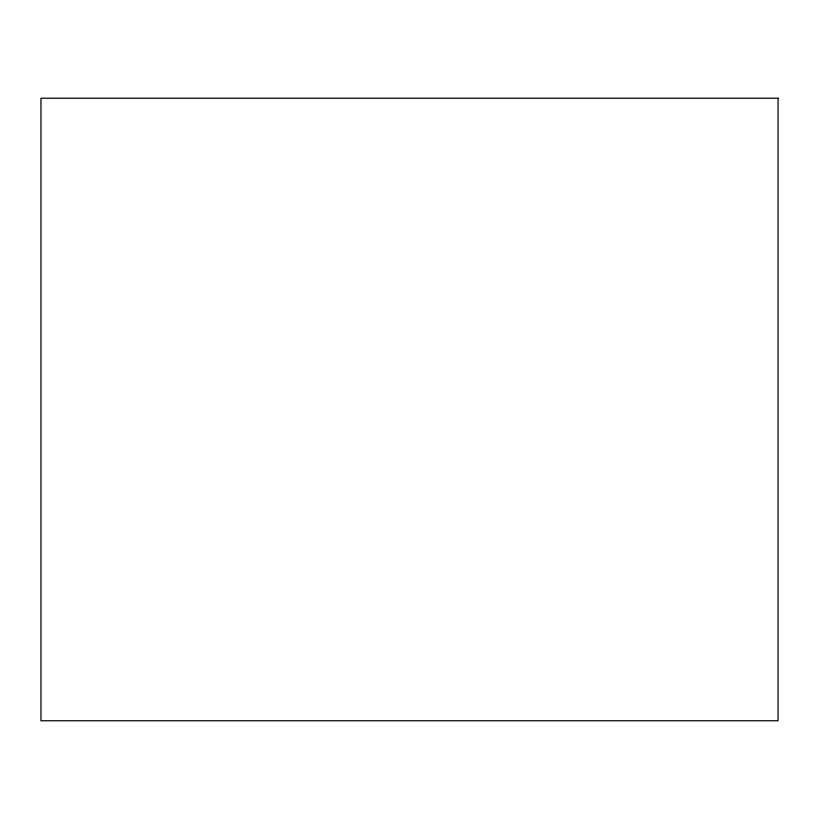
<?xml version="1.0" encoding="UTF-8"?>
<svg xmlns="http://www.w3.org/2000/svg" width="819" height="819" viewBox="0 0 819 819"><rect width="100%" height="100%" fill="white"/><g stroke="black" fill="none" stroke-linecap="round" stroke-linejoin="round"><path stroke-width="1.23" d="M778.05 98.229L40.95 98.229L40.95 720.771L778.05 720.771L778.05 98.229"/></g></svg>
